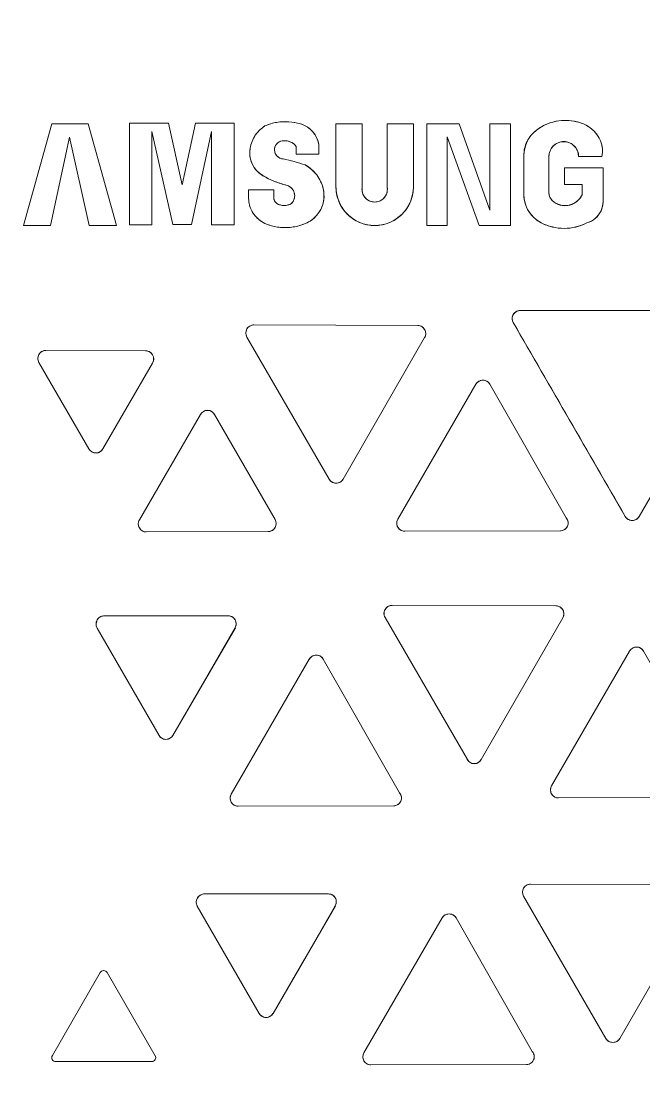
# Model space of a CAD drawing. Header units: millimetres. Extents: x 177 to 25619, y -4018 to 1995.
# Drawn here: x 1387.8 to 1464.8, y -1954.2 to -1821.7 of the extents above; entities that cross this region are included whole.
import ezdxf

# ---------------------------------------------------------------- set-up
doc = ezdxf.new("R2010")
doc.units = ezdxf.units.MM
doc.layers.add('A-ELEC-MECH-EQUIP', color=7, linetype='Continuous', lineweight=5)
doc.layers.add('CASSETTE UNIT 2.5 TR', color=7, linetype='Continuous', lineweight=9)

# ---------------------------------------------------------------- blocks, each defined once
blk = doc.blocks.new('CAN_MC-MCH_Cassette Indoor Unit3 - 2_0 TR-1100603-CONCOURSE LEVEL  VAC LAYOUT SHEET 2 OF 2')
at = {"layer": 'A-ELEC-MECH-EQUIP', "color": 3, "true_color": 0x00ff00}
for p, q in [((-24.3, 299.29), (-24.3, 302.61)), ((-24.3, 302.61), (-11.72, 299.12)), ((-11.72, 299.12), (-24.3, 302.61)), ((-24.3, 302.61), (-24.3, 299.29)), ((-24.3, 302.61), (-24.3, 302.61)), ((-24.3, 302.61), (-24.3, 299.29)), ((-11.72, 299.12), (-24.3, 302.61)), ((-24.3, 302.61), (-11.72, 299.12)), ((-24.3, 299.29), (-24.3, 302.61)), ((-24.3, 302.61), (-24.3, 302.61)), ((-41.24, 300.72), (-51.94, 294.52)), ((-51.94, 294.52), (-41.24, 300.72)), ((-39.79, 287.53), (-39.75, 299.85)), ((-39.75, 299.85), (-39.79, 287.53)), ((-39.75, 299.85), (-39.75, 299.85)), ((-127.77, 298.61), (-127.77, 286.76)), ((-127.77, 286.76), (-127.77, 298.61)), ((-116.74, 293.13), (-127, 299.05)), ((-127, 299.05), (-116.74, 293.13)), ((-13.36, 296.92), (-24.3, 299.29)), ((-24.3, 299.29), (-13.36, 296.92)), ((-24.3, 299.29), (-24.3, 299.29)), ((-24.3, 299.29), (-13.36, 296.92)), ((-13.36, 296.92), (-24.3, 299.29)), ((-24.3, 299.29), (-24.3, 299.29)), ((-11.72, 299.12), (-11.72, 294.61)), ((-11.72, 294.61), (-11.72, 299.12)), ((-11.72, 299.12), (-11.72, 299.12)), ((-11.72, 294.61), (-11.72, 299.12)), ((-11.72, 299.12), (-11.72, 294.61)), ((-11.72, 299.12), (-11.72, 299.12)), ((-24.3, 294.49), (-13.36, 296.92)), ((-13.36, 296.92), (-24.3, 294.49)), ((-13.36, 296.92), (-24.3, 294.49)), ((-24.3, 294.49), (-13.36, 296.92)), ((-13.36, 296.92), (-13.36, 296.92)), ((-13.36, 296.92), (-13.36, 296.92)), ((-11.72, 294.61), (-24.3, 291.13)), ((-24.3, 291.13), (-11.72, 294.61)), ((-24.3, 291.13), (-11.72, 294.61)), ((-11.72, 294.61), (-24.3, 291.13)), ((-24.3, 291.13), (-24.3, 294.49)), ((-24.3, 294.49), (-24.3, 291.13)), ((-24.3, 294.49), (-24.3, 294.49)), ((-24.3, 294.49), (-24.3, 291.13)), ((-24.3, 291.13), (-24.3, 294.49)), ((-24.3, 294.49), (-24.3, 294.49)), ((-11.72, 294.61), (-11.72, 294.61)), ((-11.72, 294.61), (-11.72, 294.61)), ((-74.12, 293.5), (-87.39, 285.85)), ((-87.39, 285.85), (-74.12, 293.5)), ((-74.12, 293.5), (-74.12, 293.5)), ((-51.94, 292.79), (-41.32, 286.65)), ((-41.32, 286.65), (-51.94, 292.79)), ((-127.03, 286.32), (-116.74, 292.26)), ((-116.74, 292.26), (-127.03, 286.32)), ((-72.59, 277.28), (-72.59, 292.62)), ((-72.59, 292.62), (-72.59, 277.28)), ((-24.3, 291.13), (-24.3, 291.13)), ((-24.3, 291.13), (-24.3, 291.13)), ((-24.2, 286.73), (-24.2, 289.49)), ((-24.2, 289.49), (-11.62, 289.49)), ((-11.62, 289.49), (-24.2, 289.49)), ((-24.2, 289.49), (-24.2, 286.73)), ((-24.2, 289.49), (-24.2, 289.49)), ((-24.2, 289.49), (-24.2, 286.73)), ((-11.62, 289.49), (-24.2, 289.49)), ((-24.2, 289.49), (-11.62, 289.49)), ((-24.2, 286.73), (-24.2, 289.49)), ((-24.2, 289.49), (-24.2, 289.49)), ((-11.62, 289.49), (-11.62, 284.67)), ((-11.62, 284.67), (-11.62, 289.49)), ((-11.62, 289.49), (-11.62, 289.49)), ((-11.62, 284.67), (-11.62, 289.49)), ((-11.62, 289.49), (-11.62, 284.67)), ((-11.62, 289.49), (-11.62, 289.49)), ((-62.21, 287.42), (-62.17, 272.34)), ((-62.17, 272.34), (-62.21, 287.42)), ((-62.21, 287.42), (-62.21, 287.42)), ((-47.66, 280.71), (-60.72, 288.28)), ((-60.72, 288.28), (-47.66, 280.71)), ((-127.03, 286.32), (-127.03, 286.32)), ((-41.32, 286.65), (-41.32, 286.65)), ((-12.64, 286.73), (-24.2, 286.73)), ((-24.2, 286.73), (-12.64, 286.73)), ((-24.2, 286.73), (-24.2, 286.73)), ((-24.2, 286.73), (-12.64, 286.73)), ((-12.64, 286.73), (-24.2, 286.73)), ((-24.2, 286.73), (-24.2, 286.73)), ((-24.17, 284.16), (-12.64, 286.73)), ((-12.64, 286.73), (-24.17, 284.16)), ((-12.64, 286.73), (-24.17, 284.16)), ((-24.17, 284.16), (-12.64, 286.73)), ((-12.64, 286.73), (-12.64, 286.73)), ((-12.64, 286.73), (-12.64, 286.73)), ((-87.39, 285.85), (-87.39, 285.85)), ((-74.08, 276.4), (-87.39, 284.14)), ((-24.17, 281.83), (-24.17, 284.16)), ((-24.17, 284.16), (-24.17, 281.83)), ((-24.17, 284.16), (-24.17, 284.16)), ((-24.17, 284.16), (-24.17, 281.83)), ((-24.17, 281.83), (-24.17, 284.16)), ((-24.17, 284.16), (-24.17, 284.16)), ((-11.62, 284.67), (-19.26, 282.97)), ((-19.26, 282.97), (-11.62, 284.67)), ((-19.26, 282.97), (-11.62, 284.67)), ((-11.62, 284.67), (-19.26, 282.97)), ((-11.62, 284.67), (-11.62, 284.67)), ((-11.62, 284.67), (-11.62, 284.67)), ((-19.26, 282.97), (-11.62, 281.32)), ((-11.62, 281.32), (-19.26, 282.97)), ((-19.26, 282.97), (-19.26, 282.97)), ((-11.62, 281.32), (-19.26, 282.97)), ((-19.26, 282.97), (-11.62, 281.32)), ((-19.26, 282.97), (-19.26, 282.97)), ((-108.53, 281.11), (-121.8, 273.46)), ((-121.8, 273.46), (-108.53, 281.11)), ((-108.53, 281.11), (-108.53, 281.11)), ((-12.63, 279.34), (-24.17, 281.83)), ((-24.17, 281.83), (-12.63, 279.34)), ((-24.17, 281.83), (-24.17, 281.83)), ((-24.17, 281.83), (-12.63, 279.34)), ((-12.63, 279.34), (-24.17, 281.83)), ((-24.17, 281.83), (-24.17, 281.83)), ((-11.62, 281.32), (-11.62, 276.57)), ((-11.62, 276.57), (-11.62, 281.32)), ((-11.62, 281.32), (-11.62, 281.32)), ((-11.62, 276.57), (-11.62, 281.32)), ((-11.62, 281.32), (-11.62, 276.57)), ((-11.62, 281.32), (-11.62, 281.32)), ((-107.01, 264.88), (-107.01, 280.22)), ((-107.01, 280.22), (-107.01, 264.88)), ((-60.68, 271.48), (-47.66, 278.98)), ((-47.66, 278.98), (-60.68, 271.48)), ((-47.66, 278.98), (-47.66, 278.98)), ((-24.2, 276.57), (-24.2, 279.34)), ((-24.2, 279.34), (-12.63, 279.34)), ((-12.63, 279.34), (-24.2, 279.34)), ((-24.2, 279.34), (-24.2, 276.57)), ((-24.2, 279.34), (-24.2, 279.34)), ((-12.63, 279.34), (-24.2, 279.34)), ((-24.2, 279.34), (-24.2, 276.57)), ((-24.2, 276.57), (-24.2, 279.34)), ((-24.2, 279.34), (-12.63, 279.34)), ((-24.2, 279.34), (-24.2, 279.34)), ((-12.63, 279.34), (-12.63, 279.34)), ((-12.63, 279.34), (-12.63, 279.34)), ((-77.97, 267.25), (-94.66, 276.92)), ((-94.66, 276.92), (-77.97, 267.25)), ((-96.15, 276.05), (-96.1, 256.8)), ((-96.1, 256.8), (-96.15, 276.05)), ((-11.62, 276.57), (-24.2, 276.57)), ((-24.2, 276.57), (-11.62, 276.57)), ((-24.2, 276.57), (-24.2, 276.57)), ((-24.2, 276.57), (-11.62, 276.57)), ((-11.62, 276.57), (-24.2, 276.57)), ((-24.2, 276.57), (-24.2, 276.57)), ((-11.62, 276.57), (-11.62, 276.57)), ((-11.62, 276.57), (-11.62, 276.57)), ((-38.09, 274.97), (-55.68, 264.79)), ((-55.68, 264.79), (-38.09, 274.97)), ((-20.96, 274.76), (-19.87, 274.76)), ((-19.87, 274.76), (-20.96, 274.76)), ((-19.87, 274.76), (-20.96, 274.76)), ((-20.96, 274.76), (-19.87, 274.76)), ((-19.87, 274.76), (-19.87, 271.66)), ((-19.87, 271.66), (-19.87, 274.76)), ((-19.87, 274.76), (-19.87, 274.76)), ((-19.87, 271.66), (-19.87, 274.76)), ((-19.87, 274.76), (-19.87, 271.66)), ((-19.87, 274.76), (-19.87, 274.76)), ((-121.8, 273.46), (-121.8, 273.46)), ((-36.64, 253.83), (-36.59, 274.11)), ((-36.59, 274.11), (-36.64, 253.83)), ((-36.59, 274.11), (-36.59, 274.11)), ((-108.49, 264.01), (-121.8, 271.74)), ((-62.17, 272.34), (-62.17, 272.34)), ((-19.87, 271.66), (-20.79, 271.66)), ((-20.79, 271.66), (-19.87, 271.66)), ((-20.79, 271.66), (-19.87, 271.66)), ((-19.87, 271.66), (-20.79, 271.66)), ((-19.87, 271.66), (-19.87, 271.66)), ((-19.87, 271.66), (-19.87, 271.66)), ((-11.93, 272.7), (-11.93, 272.7)), ((-11.93, 272.7), (-11.93, 272.7)), ((-21.55, 271.26), (-21.55, 271.26)), ((-21.55, 271.26), (-21.55, 271.26)), ((-16.05, 270.5), (-16.05, 270.5)), ((-16.05, 270.5), (-16.05, 270.5)), ((-21.55, 269.46), (-21.55, 269.46)), ((-21.55, 269.46), (-21.55, 269.46)), ((-19.32, 270.01), (-19.32, 270.01)), ((-19.32, 270.01), (-19.32, 270.01)), ((-16.79, 267.74), (-16.79, 267.74)), ((-16.79, 267.74), (-16.79, 267.74)), ((-15.44, 268.87), (-14.49, 268.87)), ((-15.44, 266.07), (-15.44, 268.87)), ((-15.44, 268.87), (-15.44, 266.07)), ((-14.49, 268.87), (-15.44, 268.87)), ((-15.44, 268.87), (-15.44, 268.87)), ((-14.49, 268.87), (-15.44, 268.87)), ((-15.44, 268.87), (-15.44, 266.07)), ((-15.44, 266.07), (-15.44, 268.87)), ((-15.44, 268.87), (-14.49, 268.87)), ((-15.44, 268.87), (-15.44, 268.87)), ((-14.49, 268.87), (-14.49, 268.87)), ((-14.49, 268.87), (-14.49, 268.87)), ((-94.51, 256.08), (-77.97, 265.52)), ((-77.97, 265.52), (-94.51, 256.08)), ((-77.97, 265.52), (-77.97, 265.52)), ((-14.24, 266.07), (-15.44, 266.07)), ((-15.44, 266.07), (-14.24, 266.07)), ((-15.44, 266.07), (-15.44, 266.07)), ((-15.44, 266.07), (-14.24, 266.07)), ((-14.24, 266.07), (-15.44, 266.07)), ((-15.44, 266.07), (-15.44, 266.07)), ((-14.24, 266.07), (-14.24, 266.07)), ((-14.24, 266.07), (-14.24, 266.07)), ((-19.49, 263.95), (-11.72, 263.95)), ((-11.72, 263.95), (-19.49, 263.95)), ((-11.72, 263.95), (-19.49, 263.95)), ((-19.49, 263.95), (-11.72, 263.95)), ((-11.72, 263.95), (-11.72, 260.7)), ((-11.72, 260.7), (-11.72, 263.95)), ((-11.72, 263.95), (-11.72, 263.95)), ((-11.72, 260.7), (-11.72, 263.95)), ((-11.72, 263.95), (-11.72, 260.7)), ((-11.72, 263.95), (-11.72, 263.95)), ((-55.68, 263.06), (-38.15, 252.98)), ((-38.15, 252.98), (-55.68, 263.06)), ((-55.68, 263.06), (-55.68, 263.06)), ((-128.17, 259.62), (-128.12, 240.36)), ((-128.12, 240.36), (-128.17, 259.62)), ((-109.98, 250.81), (-126.67, 260.48)), ((-126.67, 260.48), (-109.98, 250.81)), ((-11.72, 260.7), (-19.49, 260.7)), ((-19.49, 260.7), (-11.72, 260.7)), ((-19.49, 260.7), (-19.49, 260.7)), ((-19.49, 260.7), (-11.72, 260.7)), ((-11.72, 260.7), (-19.49, 260.7)), ((-19.49, 260.7), (-19.49, 260.7)), ((-11.72, 260.7), (-11.72, 260.7)), ((-11.72, 260.7), (-11.72, 260.7)), ((-72.8, 257.87), (-90.39, 247.69)), ((-90.39, 247.69), (-72.8, 257.87)), ((-71.35, 236.73), (-71.3, 257.01)), ((-71.3, 257.01), (-71.35, 236.73)), ((-71.3, 257.01), (-71.3, 257.01)), ((-19.49, 257.62), (-11.72, 257.62)), ((-11.72, 257.62), (-19.49, 257.62)), ((-19.49, 257.62), (-19.49, 257.62)), ((-11.72, 257.62), (-19.49, 257.62)), ((-19.49, 257.62), (-11.72, 257.62)), ((-19.49, 257.62), (-19.49, 257.62)), ((-11.72, 257.62), (-11.72, 254.37)), ((-11.72, 254.37), (-11.72, 257.62)), ((-11.72, 257.62), (-11.72, 257.62)), ((-11.72, 254.37), (-11.72, 257.62)), ((-11.72, 257.62), (-11.72, 254.37)), ((-11.72, 257.62), (-11.72, 257.62)), ((-94.51, 256.08), (-94.51, 256.08)), ((-43.93, 246.63), (-60.62, 256.3)), ((-60.62, 256.3), (-43.93, 246.63)), ((-62.12, 255.43), (-62.07, 236.18)), ((-62.07, 236.18), (-62.12, 255.43)), ((-11.72, 254.37), (-19.49, 254.37)), ((-19.49, 254.37), (-11.72, 254.37)), ((-19.49, 254.37), (-11.72, 254.37)), ((-11.72, 254.37), (-19.49, 254.37)), ((-11.72, 254.37), (-11.72, 254.37)), ((-11.72, 254.37), (-11.72, 254.37)), ((-36.64, 253.83), (-36.64, 253.83)), ((-24.3, 250.17), (-24.3, 252.7)), ((-24.3, 252.7), (-11.72, 252.7)), ((-11.72, 252.7), (-24.3, 252.7)), ((-24.3, 252.7), (-24.3, 250.17)), ((-24.3, 252.7), (-24.3, 252.7)), ((-24.3, 252.7), (-24.3, 250.17)), ((-11.72, 252.7), (-24.3, 252.7)), ((-24.3, 252.7), (-11.72, 252.7)), ((-24.3, 250.17), (-24.3, 252.7)), ((-24.3, 252.7), (-24.3, 252.7)), ((-11.72, 252.7), (-11.72, 248.72)), ((-11.72, 248.72), (-11.72, 252.7)), ((-11.72, 252.7), (-11.72, 252.7)), ((-11.72, 248.72), (-11.72, 252.7)), ((-11.72, 252.7), (-11.72, 248.72)), ((-11.72, 252.7), (-11.72, 252.7)), ((-126.53, 239.65), (-109.98, 249.08)), ((-109.98, 249.08), (-126.53, 239.65)), ((-109.98, 249.08), (-109.98, 249.08)), ((-24.3, 246.22), (-13.31, 250.17)), ((-13.31, 250.17), (-24.3, 250.17)), ((-24.3, 250.17), (-13.31, 250.17)), ((-13.31, 250.17), (-24.3, 246.22)), ((-24.3, 250.17), (-24.3, 250.17)), ((-24.3, 250.17), (-13.31, 250.17)), ((-13.31, 250.17), (-24.3, 246.22)), ((-24.3, 246.22), (-13.31, 250.17)), ((-13.31, 250.17), (-24.3, 250.17)), ((-24.3, 250.17), (-24.3, 250.17)), ((-13.31, 250.17), (-13.31, 250.17)), ((-13.31, 250.17), (-13.31, 250.17)), ((-11.72, 248.72), (-22.38, 244.89)), ((-22.38, 244.89), (-11.72, 248.72)), ((-22.38, 244.89), (-11.72, 248.72)), ((-11.72, 248.72), (-22.38, 244.89)), ((-11.72, 248.72), (-11.72, 248.72)), ((-11.72, 248.72), (-11.72, 248.72)), ((-90.39, 245.96), (-72.86, 235.88)), ((-72.86, 235.88), (-90.39, 245.96)), ((-90.39, 245.96), (-90.39, 245.96)), ((-24.3, 242.35), (-24.3, 246.22)), ((-24.3, 246.22), (-24.3, 242.35)), ((-24.3, 246.22), (-24.3, 246.22)), ((-24.3, 246.22), (-24.3, 242.35)), ((-24.3, 242.35), (-24.3, 246.22)), ((-24.3, 246.22), (-24.3, 246.22)), ((-60.48, 235.46), (-43.93, 244.9)), ((-43.93, 244.9), (-60.48, 235.46)), ((-43.93, 244.9), (-43.93, 244.9)), ((-22.38, 244.89), (-11.72, 244.89)), ((-11.72, 244.89), (-22.38, 244.89)), ((-22.38, 244.89), (-22.38, 244.89)), ((-11.72, 244.89), (-22.38, 244.89)), ((-22.38, 244.89), (-11.72, 244.89)), ((-22.38, 244.89), (-22.38, 244.89)), ((-11.72, 244.89), (-11.72, 242.35)), ((-11.72, 242.35), (-11.72, 244.89)), ((-11.72, 244.89), (-11.72, 244.89)), ((-11.72, 242.35), (-11.72, 244.89)), ((-11.72, 244.89), (-11.72, 242.35)), ((-11.72, 244.89), (-11.72, 244.89)), ((-60.29, 228.16), (-36.3, 242.01)), ((-34.8, 213.44), (-34.8, 241.14)), ((-34.8, 241.14), (-34.8, 213.44)), ((-34.8, 241.14), (-34.8, 241.14)), ((-11.72, 242.35), (-24.3, 242.35)), ((-24.3, 242.35), (-11.72, 242.35)), ((-24.3, 242.35), (-24.3, 242.35)), ((-24.3, 242.35), (-11.72, 242.35)), ((-11.72, 242.35), (-24.3, 242.35)), ((-24.3, 242.35), (-24.3, 242.35)), ((-11.72, 242.35), (-11.72, 242.35)), ((-11.72, 242.35), (-11.72, 242.35)), ((-107.3, 240.73), (-124.89, 230.55)), ((-124.89, 230.55), (-107.3, 240.73)), ((-105.85, 219.59), (-105.8, 239.87)), ((-105.8, 239.87), (-105.85, 219.59)), ((-105.8, 239.87), (-105.8, 239.87)), ((-20.42, 240.7), (-15.64, 240.7)), ((-15.64, 240.7), (-20.42, 240.7)), ((-15.64, 240.7), (-20.42, 240.7)), ((-20.42, 240.7), (-15.64, 240.7)), ((-126.53, 239.65), (-126.53, 239.65)), ((-12.52, 239.18), (-12.52, 239.18)), ((-12.52, 239.18), (-12.52, 239.18)), ((-76.95, 227.61), (-93.64, 237.28)), ((-93.64, 237.28), (-76.95, 227.61)), ((-15.74, 237.59), (-20.25, 237.59)), ((-20.25, 237.59), (-15.74, 237.59)), ((-20.25, 237.59), (-15.74, 237.59)), ((-15.74, 237.59), (-20.25, 237.59)), ((-95.13, 236.41), (-95.08, 217.16)), ((-95.08, 217.16), (-95.13, 236.41)), ((-71.35, 236.73), (-71.35, 236.73)), ((-60.48, 235.46), (-60.48, 235.46)), ((-19.21, 233.49), (-19.21, 235.68)), ((-19.21, 235.68), (-17.13, 235.68)), ((-17.13, 235.68), (-19.21, 235.68)), ((-19.21, 235.68), (-19.21, 233.49)), ((-19.21, 235.68), (-19.21, 235.68)), ((-17.13, 235.68), (-19.21, 235.68)), ((-19.21, 235.68), (-19.21, 233.49)), ((-19.21, 233.49), (-19.21, 235.68)), ((-19.21, 235.68), (-17.13, 235.68)), ((-19.21, 235.68), (-19.21, 235.68)), ((-17.13, 235.68), (-17.13, 230.9)), ((-17.13, 230.9), (-17.13, 235.68)), ((-17.13, 235.68), (-17.13, 235.68)), ((-17.13, 230.9), (-17.13, 235.68)), ((-17.13, 235.68), (-17.13, 230.9)), ((-17.13, 235.68), (-17.13, 235.68)), ((-20.5, 233.49), (-19.21, 233.49)), ((-19.21, 233.49), (-20.5, 233.49)), ((-20.5, 233.49), (-20.5, 233.49)), ((-19.21, 233.49), (-20.5, 233.49)), ((-20.5, 233.49), (-19.21, 233.49)), ((-20.5, 233.49), (-20.5, 233.49)), ((-19.21, 233.49), (-19.21, 233.49)), ((-19.21, 233.49), (-19.21, 233.49)), ((-15.74, 231.05), (-15.74, 233.93)), ((-15.74, 233.93), (-15.74, 231.05)), ((-15.74, 233.93), (-15.74, 233.93)), ((-15.74, 233.93), (-15.74, 231.05)), ((-15.74, 231.05), (-15.74, 233.93)), ((-15.74, 233.93), (-15.74, 233.93)), ((-23.95, 232.89), (-23.95, 232.89)), ((-23.95, 232.89), (-23.95, 232.89)), ((-17.13, 230.9), (-21.32, 230.9)), ((-21.32, 230.9), (-17.13, 230.9)), ((-21.32, 230.9), (-17.13, 230.9)), ((-17.13, 230.9), (-21.32, 230.9)), ((-17.13, 230.9), (-17.13, 230.9)), ((-17.13, 230.9), (-17.13, 230.9)), ((-15.74, 231.05), (-15.74, 231.05)), ((-15.74, 231.05), (-15.74, 231.05)), ((-124.89, 228.82), (-107.36, 218.73)), ((-107.36, 218.73), (-124.89, 228.82)), ((-124.89, 228.82), (-124.89, 228.82)), ((-76.95, 225.88), (-93.5, 216.44)), ((-76.95, 225.88), (-76.95, 225.88)), ((-36.3, 212.58), (-60.29, 226.43))]:
    blk.add_line(p, q, dxfattribs=at)
at = {"layer": 'A-ELEC-MECH-EQUIP', "color": 3, "true_color": 0x00ff00, "flags": 128}
for points in [[(-87.39, 284.14), (-80.73, 280.27), (-74.06, 276.44)], [(-121.8, 271.74), (-115.15, 267.87), (-108.47, 264.04)], [(-36.3, 242.01), (-36.08, 242.1), (-35.86, 242.14), (-35.62, 242.13), (-35.4, 242.06), (-35.2, 241.95), (-35.03, 241.79), (-34.91, 241.59), (-34.83, 241.37), (-34.8, 241.14)], [(-60.29, 226.43), (-48.29, 219.51), (-36.3, 212.58)]]:
    blk.add_lwpolyline(points, dxfattribs=at)
at = {"layer": 'A-ELEC-MECH-EQUIP', "color": 3, "true_color": 0x00ff00}
for centre, radius, start, end in [((0, 0), 433.5, 360, 180), ((0, 0), 412.75, 0, 180), ((0, 0), 396.14, 360, 180), ((0, 0), 395.97, 360, 180), ((0, 0), 395.57, 360, 180), ((0, 0), 394.39, 360, 180), ((0, 0), 372.71, 0, 180), ((0, 0), 372.2, 360, 180), ((0, 0), 361.63, 0, 180), ((-40.74, 299.85), 0.995, 359.7032, 120.0694), ((-127.26, 298.61), 0.509, 60.0292, 180), ((-51.44, 293.66), 0.998, 120.0694, 239.9131), ((-117, 292.7), 0.505, 300, 60.0292), ((-73.61, 292.62), 1.02, 0, 119.8261), ((-61.22, 287.42), 0.996, 59.8863, 180.0075), ((-40.81, 287.53), 1.02, 240.0269, 359.8178), ((-127.27, 286.76), 0.499, 180, 299.1938), ((-86.89, 284.99), 0.992, 120.1521, 239.8479), ((-108.03, 280.22), 1.02, 360, 119.8261), ((-48.16, 279.84), 0.998, 300.1137, 59.8863), ((-95.16, 276.05), 0.997, 60.0031, 180.1514), ((-73.57, 277.28), 0.976, 239.8939, 0), ((-37.59, 274.11), 0.999, 0.1188, 120.0546), ((-20.73, 271.16), 3.66, 118.57, 161.43), ((-20.73, 271.16), 3.66, 118.57, 161.43), ((-20.73, 271.16), 3.66, 118.57, 161.43), ((-20.96, 271.58), 3.18, 90, 118.57), ((-20.96, 271.58), 3.18, 90, 118.57), ((-20.96, 271.58), 3.18, 90, 118.57), ((-15.28, 271.35), 3.28, 80.172, 149.828), ((-15.28, 271.35), 3.28, 80.172, 149.828), ((-15.28, 271.35), 3.28, 80.172, 149.828), ((-15.42, 270.53), 4.11, 31.828, 80.172), ((-15.42, 270.53), 4.11, 31.828, 80.172), ((-15.42, 270.53), 4.11, 31.828, 80.172), ((-121.3, 272.6), 0.992, 120.1521, 239.8479), ((-8.31, 267.3), 11.34, 149.828, 166.172), ((-8.31, 267.3), 11.34, 149.828, 166.172), ((-8.31, 267.3), 11.34, 149.828, 166.172), ((-61.17, 272.34), 0.996, 179.8792, 299.9469), ((-18.01, 270.24), 6.54, 161.43, 202.57), ((-18.01, 270.24), 6.54, 161.43, 202.57), ((-18.01, 270.24), 6.54, 161.43, 202.57), ((-20.79, 270.72), 0.939, 90, 144.5041), ((-20.79, 270.72), 0.939, 90, 144.5041), ((-20.79, 270.72), 0.939, 90, 144.5041), ((-14.92, 270.43), 1.13, 8.3047, 176.3976), ((-14.92, 270.43), 1.13, 8.3047, 176.3976), ((-14.92, 270.43), 1.13, 8.3047, 176.3976), ((-17.94, 270.2), 6.51, 343.3584, 22.6416), ((-17.94, 270.2), 6.51, 343.3584, 22.6416), ((-17.94, 270.2), 6.51, 343.3584, 22.6416), ((-20.09, 270.36), 1.72, 148.2959, 211.7041), ((-20.09, 270.36), 1.72, 148.2959, 211.7041), ((-20.09, 270.36), 1.72, 148.2959, 211.7041), ((-39.23, 275.23), 23.66, 341.5456, 348.4544), ((-39.23, 275.23), 23.66, 341.5456, 348.4544), ((-39.23, 275.23), 23.66, 341.5456, 348.4544), ((-15.63, 270.32), 1.84, 308.2771, 8.3047), ((-15.63, 270.32), 1.84, 308.2771, 8.3047), ((-15.63, 270.32), 1.84, 308.2771, 8.3047), ((-20.6, 270.39), 1.33, 224.437, 343.3835), ((-20.6, 270.39), 1.33, 224.437, 343.3835), ((-20.6, 270.39), 1.33, 224.437, 343.3835), ((-20.59, 269.17), 3.74, 202.57, 283.43), ((-20.59, 269.17), 3.74, 202.57, 283.43), ((-20.59, 269.17), 3.74, 202.57, 283.43), ((-20.79, 270), 4.59, 283.43, 330.57), ((-20.79, 270), 4.59, 283.43, 330.57), ((-20.79, 270), 4.59, 283.43, 330.57), ((-14.82, 269.27), 3.25, 280.3035, 343.3584), ((-14.82, 269.27), 3.25, 280.3035, 343.3584), ((-14.82, 269.27), 3.25, 280.3035, 343.3584), ((-78.47, 266.38), 0.998, 300.0869, 59.9131), ((-107.98, 264.88), 0.976, 239.8939, 0), ((-55.18, 263.93), 0.998, 120.0546, 239.9454), ((-19.49, 259.16), 4.79, 90, 270), ((-19.49, 259.16), 4.79, 90, 270), ((-19.49, 259.16), 4.79, 90, 270), ((-127.17, 259.62), 0.997, 60.0031, 180.1514), ((-19.81, 259.16), 1.57, 78.294, 281.706), ((-19.81, 259.16), 1.57, 78.294, 281.706), ((-19.81, 259.16), 1.57, 78.294, 281.706), ((-72.3, 257.01), 0.999, 0.1188, 120.0546), ((-95.15, 256.8), 0.956, 180.1514, 311.4587), ((-61.12, 255.44), 0.997, 60.0031, 180.1514), ((-37.65, 253.85), 1, 240.0867, 359.3038), ((-110.48, 249.95), 0.998, 300.0869, 59.9131), ((-89.89, 246.83), 0.998, 120.0546, 239.9454), ((-44.43, 245.77), 0.998, 300.0869, 59.9131), ((-127.16, 240.36), 0.956, 180.1514, 311.4587), ((-106.8, 239.86), 0.999, 0.1188, 120.0546), ((-20.42, 236.73), 3.97, 90, 152.8583), ((-20.42, 236.73), 3.97, 90, 152.8583), ((-20.42, 236.73), 3.97, 90, 152.8583), ((-15.64, 236.73), 3.97, 38.0575, 90), ((-15.64, 236.73), 3.97, 38.0575, 90), ((-15.64, 236.73), 3.97, 38.0575, 90), ((-18.44, 235.72), 6.2, 152.8583, 207.1417), ((-18.44, 235.72), 6.2, 152.8583, 207.1417), ((-18.44, 235.72), 6.2, 152.8583, 207.1417), ((-17.2, 235.56), 5.93, 337.8111, 37.6822), ((-17.2, 235.56), 5.93, 337.8111, 37.6822), ((-17.2, 235.56), 5.93, 337.8111, 37.6822), ((-94.14, 236.41), 0.997, 60.0031, 180.1514), ((-19.49, 235.6), 2.33, 138.5829, 244.3557), ((-19.49, 235.6), 2.33, 138.5829, 244.3557), ((-19.49, 235.6), 2.33, 138.5829, 244.3557), ((-20.25, 236.27), 1.32, 90, 138.5829), ((-20.25, 236.27), 1.32, 90, 138.5829), ((-20.25, 236.27), 1.32, 90, 138.5829), ((-15.74, 235.76), 1.83, 270, 90), ((-15.74, 235.76), 1.83, 270, 90), ((-15.74, 235.76), 1.83, 270, 90), ((-72.36, 236.75), 1, 240.0867, 359.3038), ((-61.11, 236.18), 0.956, 180.1514, 311.4587), ((-15.27, 234.77), 3.84, 292.1889, 337.8111), ((-15.27, 234.77), 3.84, 292.1889, 337.8111), ((-15.27, 234.77), 3.84, 292.1889, 337.8111), ((-21.32, 233.64), 2.74, 195.9321, 270), ((-21.32, 233.64), 2.74, 195.9321, 270), ((-21.32, 233.64), 2.74, 195.9321, 270), ((-124.39, 229.69), 0.998, 120.0546, 239.9454), ((-15.05, 234.22), 3.25, 257.8111, 292.1889), ((-15.05, 234.22), 3.25, 257.8111, 292.1889), ((-15.05, 234.22), 3.25, 257.8111, 292.1889), ((-59.79, 227.29), 0.996, 120, 240), ((-77.45, 226.74), 0.998, 300.0869, 59.9131)]:
    blk.add_arc(centre, radius, start, end, dxfattribs=at)
for points, knots in [([(-39.75, 299.85), (-39.75, 300), (-39.81, 300.3), (-40.13, 300.7), (-40.66, 300.91), (-41.07, 300.81), (-41.24, 300.72)], [-1, -1, -1, -1, -0.785714, -0.571429, -0.285714, 0, 0, 0, 0]), ([(-72.59, 292.62), (-72.59, 292.77), (-72.66, 293.07), (-72.98, 293.48), (-73.53, 293.69), (-73.94, 293.6), (-74.12, 293.5)], [-1, -1, -1, -1, -0.785714, -0.571429, -0.285714, 0, 0, 0, 0]), ([(-60.72, 288.28), (-60.85, 288.36), (-61.14, 288.45), (-61.54, 288.39), (-61.85, 288.21), (-62.05, 287.99), (-62.18, 287.72), (-62.21, 287.52), (-62.21, 287.42)], [-1, -1, -1, -1, -0.785714, -0.571429, -0.428571, -0.285714, -0.142857, 0, 0, 0, 0]), ([(-41.32, 286.65), (-41.19, 286.57), (-40.89, 286.48), (-40.48, 286.54), (-40.16, 286.72), (-39.95, 286.95), (-39.82, 287.22), (-39.79, 287.43), (-39.79, 287.53)], [-1, -1, -1, -1, -0.785714, -0.571429, -0.428571, -0.285714, -0.142857, 0, 0, 0, 0]), ([(-107.01, 280.22), (-107.01, 280.37), (-107.08, 280.68), (-107.4, 281.08), (-107.94, 281.3), (-108.36, 281.21), (-108.53, 281.11)], [-1, -1, -1, -1, -0.785714, -0.571429, -0.285714, 0, 0, 0, 0]), ([(-94.66, 276.92), (-94.79, 276.99), (-95.08, 277.08), (-95.48, 277.02), (-95.79, 276.84), (-95.99, 276.62), (-96.12, 276.35), (-96.15, 276.15), (-96.15, 276.05)], [-1, -1, -1, -1, -0.785714, -0.571429, -0.428571, -0.285714, -0.142857, 0, 0, 0, 0]), ([(-74.06, 276.44), (-73.93, 276.36), (-73.65, 276.27), (-73.25, 276.33), (-72.95, 276.5), (-72.75, 276.72), (-72.62, 276.99), (-72.59, 277.18), (-72.59, 277.28)], [-1, -1, -1, -1, -0.785714, -0.571429, -0.428571, -0.285714, -0.142857, 0, 0, 0, 0]), ([(-36.59, 274.11), (-36.59, 274.26), (-36.66, 274.56), (-36.98, 274.96), (-37.51, 275.16), (-37.92, 275.07), (-38.09, 274.97)], [-1, -1, -1, -1, -0.785714, -0.571429, -0.285714, 0, 0, 0, 0]), ([(-14.72, 274.58), (-15.11, 274.65), (-15.92, 274.64), (-17.18, 274.15), (-17.85, 273.46), (-18.12, 273)], [-1, -1, -1, -1, -0.7, -0.4, 0, 0, 0, 0]), ([(-62.17, 272.34), (-62.17, 272.2), (-62.1, 271.9), (-61.79, 271.5), (-61.26, 271.29), (-60.85, 271.38), (-60.68, 271.48)], [-1, -1, -1, -1, -0.785714, -0.571429, -0.285714, 0, 0, 0, 0]), ([(-16.05, 270.5), (-16.04, 270.68), (-15.92, 271.04), (-15.56, 271.39), (-15.16, 271.55), (-14.78, 271.56), (-14.43, 271.46), (-14.12, 271.25), (-13.9, 270.95), (-13.82, 270.71), (-13.81, 270.59)], [-1, -1, -1, -1, -0.833333, -0.666667, -0.555556, -0.444444, -0.333333, -0.222222, -0.111111, 0, 0, 0, 0]), ([(-13.81, 270.59), (-13.79, 270.46), (-13.78, 270.2), (-13.84, 269.82), (-14.03, 269.34), (-14.29, 269.03), (-14.49, 268.87)], [-1, -1, -1, -1, -0.8, -0.6, -0.4, 0, 0, 0, 0]), ([(-19.32, 270.01), (-19.4, 269.77), (-19.69, 269.32), (-20.37, 269.02), (-21.05, 269.09), (-21.41, 269.31), (-21.55, 269.46)], [-1, -1, -1, -1, -0.722222, -0.444444, -0.222222, 0, 0, 0, 0]), ([(-14.24, 266.07), (-14, 266.11), (-13.31, 266.31), (-12.52, 266.88), (-11.96, 267.66), (-11.77, 268.11), (-11.7, 268.33)], [-1, -1, -1, -1, -0.8, -0.4, -0.2, 0, 0, 0, 0]), ([(-108.47, 264.04), (-108.35, 263.97), (-108.06, 263.88), (-107.67, 263.94), (-107.37, 264.11), (-107.17, 264.33), (-107.04, 264.59), (-107.01, 264.79), (-107.01, 264.88)], [-1, -1, -1, -1, -0.785714, -0.571429, -0.428571, -0.285714, -0.142857, 0, 0, 0, 0]), ([(-126.67, 260.48), (-126.8, 260.56), (-127.09, 260.65), (-127.5, 260.59), (-127.8, 260.41), (-128.01, 260.19), (-128.14, 259.91), (-128.17, 259.71), (-128.17, 259.62)], [-1, -1, -1, -1, -0.785714, -0.571429, -0.428571, -0.285714, -0.142857, 0, 0, 0, 0]), ([(-71.3, 257.01), (-71.3, 257.16), (-71.37, 257.46), (-71.69, 257.86), (-72.22, 258.06), (-72.63, 257.97), (-72.8, 257.87)], [-1, -1, -1, -1, -0.785714, -0.571429, -0.285714, 0, 0, 0, 0]), ([(-96.1, 256.8), (-96.1, 256.64), (-96.02, 256.33), (-95.73, 256.01), (-95.4, 255.86), (-95.08, 255.83), (-94.77, 255.9), (-94.59, 256.01), (-94.51, 256.08)], [-1, -1, -1, -1, -0.785714, -0.571429, -0.428571, -0.285714, -0.142857, 0, 0, 0, 0]), ([(-60.62, 256.3), (-60.75, 256.37), (-61.04, 256.46), (-61.45, 256.4), (-61.75, 256.23), (-61.96, 256), (-62.09, 255.73), (-62.12, 255.53), (-62.12, 255.43)], [-1, -1, -1, -1, -0.785714, -0.571429, -0.428571, -0.285714, -0.142857, 0, 0, 0, 0]), ([(-38.15, 252.98), (-38.02, 252.9), (-37.73, 252.81), (-37.32, 252.87), (-37.02, 253.05), (-36.81, 253.27), (-36.67, 253.54), (-36.64, 253.74), (-36.64, 253.83)], [-1, -1, -1, -1, -0.785714, -0.571429, -0.428571, -0.285714, -0.142857, 0, 0, 0, 0]), ([(-34.8, 241.14), (-34.8, 241.24), (-34.83, 241.44), (-34.96, 241.71), (-35.17, 241.94), (-35.4, 242.08), (-35.65, 242.14), (-35.95, 242.15), (-36.16, 242.08), (-36.3, 242.01)], [0, 0, 0, 0, 0.142857, 0.285714, 0.428571, 0.571429, 0.678571, 0.785714, 1, 1, 1, 1]), ([(-105.8, 239.87), (-105.8, 239.97), (-105.83, 240.16), (-105.96, 240.44), (-106.24, 240.73), (-106.72, 240.92), (-107.13, 240.83), (-107.3, 240.73)], [-1, -1, -1, -1, -0.857143, -0.714286, -0.571429, -0.285714, 0, 0, 0, 0]), ([(-20.42, 240.7), (-20.85, 240.7), (-21.73, 240.56), (-23.02, 239.86), (-23.69, 239.06), (-23.95, 238.54)], [-1, -1, -1, -1, -0.7, -0.4, 0, 0, 0, 0]), ([(-93.64, 237.28), (-93.77, 237.35), (-94.06, 237.44), (-94.46, 237.38), (-94.77, 237.2), (-94.98, 236.98), (-95.11, 236.71), (-95.14, 236.51), (-95.13, 236.41)], [-1, -1, -1, -1, -0.785714, -0.571429, -0.428571, -0.285714, -0.142857, 0, 0, 0, 0]), ([(-20.5, 233.49), (-20.83, 233.65), (-21.26, 234), (-21.63, 234.62), (-21.8, 235.13), (-21.85, 235.67), (-21.77, 236.21), (-21.57, 236.71), (-21.36, 237.01), (-21.24, 237.14)], [-1, -1, -1, -1, -0.75, -0.625, -0.5, -0.375, -0.25, -0.125, 0, 0, 0, 0]), ([(-72.86, 235.88), (-72.73, 235.8), (-72.44, 235.71), (-72.03, 235.77), (-71.73, 235.95), (-71.52, 236.17), (-71.39, 236.44), (-71.36, 236.64), (-71.35, 236.73)], [-1, -1, -1, -1, -0.785714, -0.571429, -0.428571, -0.285714, -0.142857, 0, 0, 0, 0]), ([(-62.07, 236.18), (-62.06, 236.02), (-61.99, 235.71), (-61.7, 235.39), (-61.36, 235.24), (-61.04, 235.21), (-60.73, 235.28), (-60.55, 235.4), (-60.48, 235.46)], [-1, -1, -1, -1, -0.785714, -0.571429, -0.428571, -0.285714, -0.142857, 0, 0, 0, 0])]:
    blk.add_open_spline(points, degree=3, knots=knots, dxfattribs=at)
for points in [[(-127, 299.05), (-127.08, 299.09), (-127.26, 299.14), (-127.52, 299.07), (-127.72, 298.88), (-127.77, 298.7), (-127.77, 298.61)], [(-51.94, 294.52), (-52.02, 294.47), (-52.18, 294.35), (-52.35, 294.1), (-52.44, 293.81), (-52.44, 293.51), (-52.35, 293.22), (-52.18, 292.97), (-52.02, 292.84), (-51.94, 292.79)], [(-116.74, 292.26), (-116.67, 292.3), (-116.54, 292.43), (-116.47, 292.69), (-116.54, 292.96), (-116.67, 293.09), (-116.74, 293.13)], [(-127.77, 286.76), (-127.77, 286.67), (-127.72, 286.5), (-127.53, 286.31), (-127.28, 286.23), (-127.1, 286.28), (-127.03, 286.32)], [(-87.39, 285.85), (-87.47, 285.8), (-87.63, 285.68), (-87.8, 285.43), (-87.89, 285.14), (-87.89, 284.84), (-87.8, 284.56), (-87.63, 284.31), (-87.47, 284.19), (-87.39, 284.14)], [(-47.66, 278.98), (-47.57, 279.03), (-47.41, 279.16), (-47.24, 279.41), (-47.15, 279.69), (-47.15, 280), (-47.24, 280.28), (-47.41, 280.53), (-47.57, 280.66), (-47.66, 280.71)], [(-22.48, 274.38), (-22.75, 274.23), (-23.25, 273.87), (-23.84, 273.17), (-24.11, 272.61), (-24.2, 272.32)], [(-20.96, 274.76), (-21.23, 274.76), (-21.75, 274.7), (-22.25, 274.5), (-22.48, 274.38)], [(-11.93, 272.7), (-12.24, 273.19), (-13.05, 274.04), (-14.15, 274.48), (-14.72, 274.58)], [(-121.8, 273.46), (-121.89, 273.41), (-122.04, 273.28), (-122.21, 273.03), (-122.3, 272.75), (-122.3, 272.45), (-122.21, 272.16), (-122.04, 271.92), (-121.89, 271.79), (-121.8, 271.74)], [(-18.12, 273), (-18.39, 272.53), (-18.86, 271.56), (-19.19, 270.53), (-19.32, 270.01)], [(-24.2, 272.32), (-24.37, 271.83), (-24.58, 270.8), (-24.53, 269.23), (-24.24, 268.22), (-24.04, 267.73)], [(-21.55, 271.26), (-21.49, 271.35), (-21.35, 271.49), (-21.08, 271.63), (-20.88, 271.66), (-20.79, 271.66)], [(-11.7, 268.33), (-11.56, 268.81), (-11.39, 269.79), (-11.46, 271.28), (-11.74, 272.24), (-11.93, 272.7)], [(-21.55, 269.46), (-21.62, 269.57), (-21.73, 269.8), (-21.81, 270.17), (-21.81, 270.55), (-21.73, 270.93), (-21.62, 271.16), (-21.55, 271.26)], [(-16.79, 267.74), (-16.64, 268.19), (-16.36, 269.1), (-16.14, 270.03), (-16.05, 270.5)], [(-24.04, 267.73), (-23.82, 267.19), (-23.11, 266.22), (-21.5, 265.4), (-20.29, 265.4), (-19.72, 265.53)], [(-19.72, 265.53), (-19.11, 265.68), (-17.94, 266.23), (-17.1, 267.19), (-16.79, 267.74)], [(-77.97, 265.52), (-77.88, 265.57), (-77.72, 265.7), (-77.55, 265.94), (-77.46, 266.23), (-77.46, 266.53), (-77.55, 266.82), (-77.72, 267.07), (-77.88, 267.2), (-77.97, 267.25)], [(-55.68, 264.79), (-55.77, 264.74), (-55.92, 264.62), (-56.09, 264.37), (-56.18, 264.08), (-56.18, 263.78), (-56.09, 263.49), (-55.92, 263.24), (-55.77, 263.11), (-55.68, 263.06)], [(-19.49, 263.95), (-20.05, 263.95), (-21.17, 263.75), (-22.64, 262.9), (-23.73, 261.6), (-24.31, 260.01), (-24.31, 258.31), (-23.73, 256.72), (-22.64, 255.42), (-21.17, 254.57), (-20.05, 254.37), (-19.49, 254.37)], [(-19.49, 257.62), (-19.7, 257.58), (-20.12, 257.58), (-20.7, 257.82), (-21.15, 258.26), (-21.39, 258.84), (-21.39, 259.48), (-21.15, 260.06), (-20.7, 260.5), (-20.12, 260.74), (-19.7, 260.74), (-19.49, 260.7)], [(-109.98, 249.08), (-109.89, 249.13), (-109.74, 249.26), (-109.57, 249.51), (-109.48, 249.8), (-109.48, 250.1), (-109.57, 250.39), (-109.74, 250.64), (-109.89, 250.76), (-109.98, 250.81)], [(-90.39, 247.69), (-90.48, 247.64), (-90.64, 247.52), (-90.81, 247.27), (-90.9, 246.98), (-90.9, 246.68), (-90.81, 246.39), (-90.64, 246.14), (-90.48, 246.01), (-90.39, 245.96)], [(-43.93, 244.9), (-43.84, 244.95), (-43.69, 245.08), (-43.52, 245.33), (-43.43, 245.61), (-43.43, 245.92), (-43.52, 246.2), (-43.69, 246.45), (-43.84, 246.58), (-43.93, 246.63)], [(-36.3, 242.01), (-40.3, 239.7), (-48.29, 235.08), (-56.29, 230.46), (-60.29, 228.16)], [(-128.12, 240.36), (-128.12, 240.26), (-128.08, 240.05), (-127.93, 239.77), (-127.7, 239.55), (-127.41, 239.42), (-127.09, 239.39), (-126.78, 239.47), (-126.61, 239.58), (-126.53, 239.65)], [(-12.52, 239.18), (-12.88, 239.65), (-13.84, 240.43), (-15.04, 240.7), (-15.64, 240.7)], [(-23.95, 238.54), (-24.18, 238.11), (-24.52, 237.18), (-24.7, 235.72), (-24.52, 234.25), (-24.18, 233.32), (-23.95, 232.89)], [(-11.72, 233.32), (-11.56, 233.7), (-11.33, 234.5), (-11.24, 235.74), (-11.41, 236.97), (-11.83, 238.15), (-12.26, 238.85), (-12.52, 239.18)], [(-21.24, 237.14), (-21.12, 237.28), (-20.81, 237.51), (-20.44, 237.59), (-20.25, 237.59)], [(-15.74, 237.59), (-15.52, 237.59), (-15.1, 237.52), (-14.53, 237.19), (-14.12, 236.69), (-13.89, 236.08), (-13.89, 235.44), (-14.12, 234.82), (-14.53, 234.33), (-15.1, 234), (-15.52, 233.93), (-15.74, 233.93)], [(-13.82, 231.21), (-13.35, 231.41), (-12.49, 231.98), (-11.91, 232.85), (-11.72, 233.32)], [(-23.95, 232.89), (-23.85, 232.51), (-23.47, 231.8), (-22.5, 231.07), (-21.72, 230.9), (-21.32, 230.9)], [(-124.89, 230.55), (-124.98, 230.5), (-125.14, 230.37), (-125.31, 230.12), (-125.39, 229.84), (-125.39, 229.53), (-125.31, 229.25), (-125.14, 229), (-124.98, 228.87), (-124.89, 228.82)], [(-15.74, 231.05), (-15.52, 231), (-15.09, 230.95), (-14.44, 231.01), (-14.02, 231.13), (-13.82, 231.21)], [(-60.29, 228.16), (-60.37, 228.11), (-60.53, 227.98), (-60.7, 227.73), (-60.79, 227.44), (-60.79, 227.14), (-60.7, 226.85), (-60.53, 226.61), (-60.37, 226.48), (-60.29, 226.43)], [(-76.95, 225.88), (-76.86, 225.93), (-76.7, 226.05), (-76.53, 226.3), (-76.45, 226.59), (-76.45, 226.89), (-76.53, 227.18), (-76.7, 227.43), (-76.86, 227.56), (-76.95, 227.61)]]:
    blk.add_open_spline(points, degree=3, dxfattribs=at)

msp = doc.modelspace()

# ---------------------------------------------------------------- block references
at = {"layer": 'CASSETTE UNIT 2.5 TR', "color": 3, "true_color": 0x00ff00, "rotation": 89.99855954599118}
msp.add_blockref('CAN_MC-MCH_Cassette Indoor Unit3 - 2_0 TR-1100603-CONCOURSE LEVEL  VAC LAYOUT SHEET 2 OF 2', (1690.7, -1822.72), dxfattribs=at)

doc.saveas('drawing.dxf')
